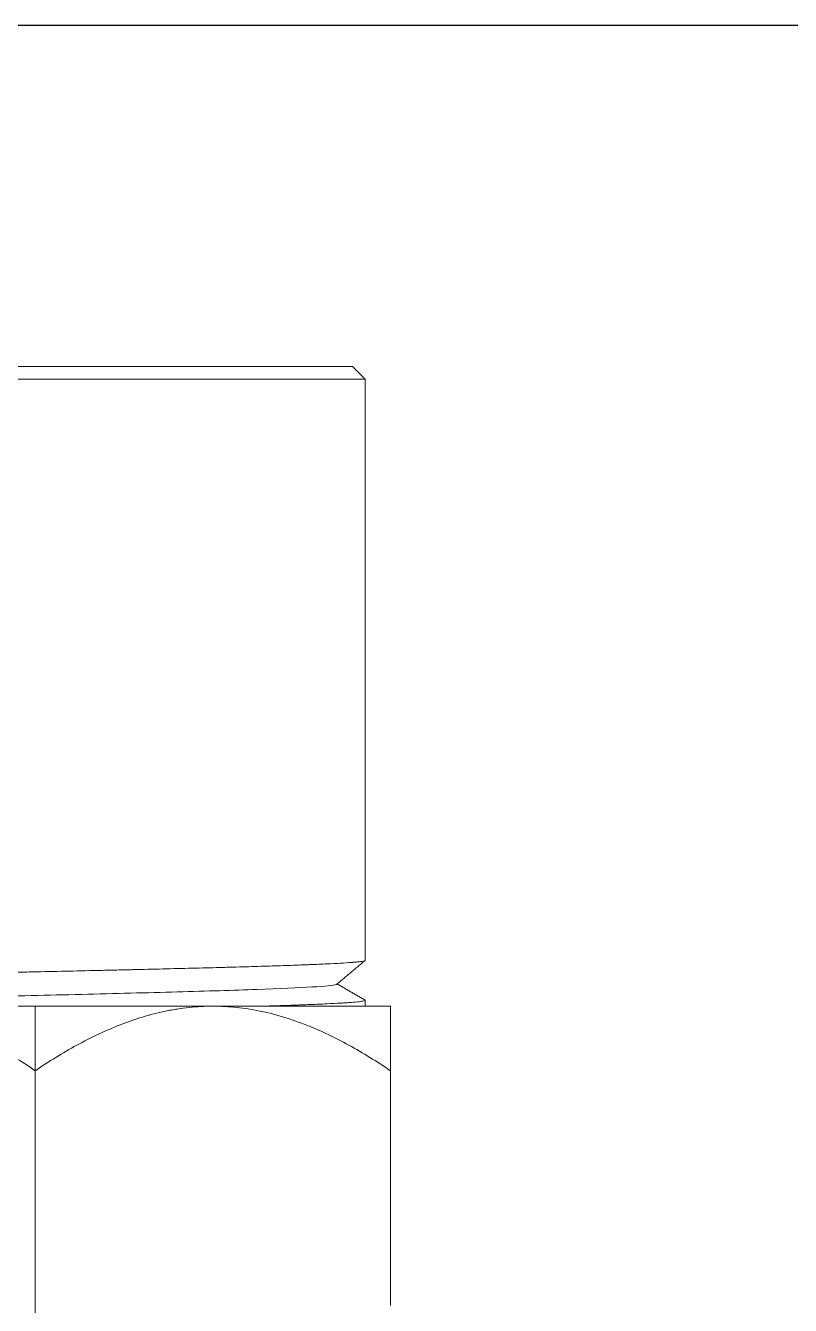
# Model space of a CAD drawing. Header units: millimetres. Extents: x 24958 to 25799, y 1150 to 1745.
# Drawn here: x 25108.3 to 25138.5, y 1458 to 1508.4 of the extents above; entities that cross this region are included whole.
import ezdxf

# ---------------------------------------------------------------- set-up
doc = ezdxf.new("R2010")
doc.units = ezdxf.units.MM
doc.layers.add('벽', color=2, linetype='Continuous')

msp = doc.modelspace()

# ---------------------------------------------------------------- linework, layer by layer
at = {"linetype": 'Continuous', "lineweight": 18}
for p, q in [((25121.226, 1494.987), (25098.363, 1494.987)), ((25121.726, 1494.487), (25121.226, 1494.987)), ((25121.726, 1494.487), (25097.949, 1494.487)), ((25121.726, 1471.591), (25121.726, 1494.487)), ((25101.729, 1469.787), (25108.726, 1469.787)), ((25108.726, 1469.787), (25115.726, 1469.787)), ((25115.726, 1469.787), (25122.723, 1469.787)), ((25121.726, 1469.787), (25121.726, 1470.018)), ((25108.726, 1467.242), (25108.726, 1457.997)), ((25122.726, 1467.242), (25122.726, 1457.997))]:
    msp.add_line(p, q, dxfattribs=at)
at = {"linetype": 'Continuous', "lineweight": 13}
for p, q in [((25108.726, 1467.242), (25108.726, 1469.787)), ((25108.726, 1455.987), (25108.726, 1457.997))]:
    msp.add_line(p, q, dxfattribs=at)
at = {"linetype": 'Continuous', "lineweight": 18}
for points, knots in [([(25097.949, 1470.856), (25098.189, 1470.865), (25098.445, 1470.875), (25098.988, 1470.893), (25099.276, 1470.903), (25099.731, 1470.917), (25099.887, 1470.922), (25100.126, 1470.929), (25100.207, 1470.932), (25100.37, 1470.936), (25100.452, 1470.939), (25100.865, 1470.951), (25101.208, 1470.96), (25101.914, 1470.979), (25102.278, 1470.988), (25102.841, 1471.002), (25103.031, 1471.007), (25103.321, 1471.014), (25103.467, 1471.018), (25103.614, 1471.021), (25103.713, 1471.024), (25103.762, 1471.025), (25104.209, 1471.036), (25104.611, 1471.045), (25105.424, 1471.064), (25105.835, 1471.073), (25106.666, 1471.092), (25107.086, 1471.101), (25107.617, 1471.113), (25107.723, 1471.116), (25107.937, 1471.12), (25108.044, 1471.123), (25108.365, 1471.13), (25108.579, 1471.135), (25109.217, 1471.149), (25109.64, 1471.158), (25110.482, 1471.177), (25110.901, 1471.186), (25111.525, 1471.2), (25111.732, 1471.205), (25112.043, 1471.212), (25112.146, 1471.215), (25112.301, 1471.218), (25112.352, 1471.22), (25112.455, 1471.222), (25112.916, 1471.233), (25113.366, 1471.243), (25114.148, 1471.262), (25114.529, 1471.271), (25115.275, 1471.29), (25115.638, 1471.3), (25116.081, 1471.312), (25116.169, 1471.314), (25116.3, 1471.318), (25116.344, 1471.319), (25116.43, 1471.321), (25116.646, 1471.327), (25116.855, 1471.333), (25117.346, 1471.347), (25117.658, 1471.356), (25118.254, 1471.375), (25118.538, 1471.384), (25118.94, 1471.399), (25119.071, 1471.404), (25119.229, 1471.41), (25119.261, 1471.411), (25119.323, 1471.413), (25119.354, 1471.414), (25119.446, 1471.418), (25119.506, 1471.42), (25119.801, 1471.432), (25120.018, 1471.441), (25120.414, 1471.46), (25120.594, 1471.469), (25120.915, 1471.488), (25121.057, 1471.498), (25121.195, 1471.509), (25121.21, 1471.51), (25121.24, 1471.512), (25121.254, 1471.513), (25121.296, 1471.517), (25121.377, 1471.524), (25121.446, 1471.531), (25121.567, 1471.545), (25121.628, 1471.555), (25121.707, 1471.573), (25121.726, 1471.582), (25121.726, 1471.591)], [0, 0, 0, 0, 0.03851, 0.03851, 0.077019, 0.077019, 0.096274, 0.096274, 0.105902, 0.105902, 0.115529, 0.115529, 0.154039, 0.154039, 0.192548, 0.192548, 0.211803, 0.211803, 0.221431, 0.226244, 0.226244, 0.231058, 0.231058, 0.269568, 0.269568, 0.308078, 0.308078, 0.346587, 0.346587, 0.356215, 0.356215, 0.365842, 0.365842, 0.385097, 0.385097, 0.423607, 0.423607, 0.462116, 0.462116, 0.481371, 0.481371, 0.490999, 0.490999, 0.495812, 0.495812, 0.500626, 0.539136, 0.539136, 0.577645, 0.577645, 0.616155, 0.616155, 0.625782, 0.625782, 0.630596, 0.630596, 0.63541, 0.654665, 0.654665, 0.693174, 0.693174, 0.731684, 0.731684, 0.750939, 0.750939, 0.755753, 0.755753, 0.760566, 0.760566, 0.770194, 0.770194, 0.808704, 0.808704, 0.847213, 0.847213, 0.885723, 0.885723, 0.890537, 0.890537, 0.89535, 0.89535, 0.904978, 0.924233, 0.924233, 0.962742, 0.962742, 1, 1, 1, 1]), ([(25096.925, 1469.787), (25097.051, 1469.812), (25097.644, 1469.87), (25099.6, 1469.959), (25102.734, 1470.056), (25106.536, 1470.153), (25110.583, 1470.25), (25114.423, 1470.347), (25117.626, 1470.444), (25119.837, 1470.541), (25120.527, 1470.61), (25120.605, 1470.646), (25120.61, 1470.651)], [0, 0, 0, 0, 0.086995, 0.199245, 0.311496, 0.423746, 0.535997, 0.648247, 0.760498, 0.872748, 0.984999, 1, 1, 1, 1]), ([(25101.727, 1469.783), (25102.04, 1469.783), (25102.349, 1469.767), (25102.964, 1469.703), (25103.269, 1469.656), (25104.177, 1469.471), (25104.774, 1469.29), (25105.438, 1469.031), (25105.511, 1469.002), (25105.658, 1468.942), (25105.876, 1468.849), (25106.093, 1468.751), (25106.523, 1468.548), (25106.806, 1468.403), (25107.365, 1468.097), (25107.641, 1467.936), (25108.188, 1467.599), (25108.458, 1467.424), (25108.726, 1467.242)], [0, 0, 0, 0, 0.125, 0.125, 0.25, 0.25, 0.5, 0.5, 0.53125, 0.53125, 0.5625, 0.625, 0.625, 0.75, 0.75, 0.875, 0.875, 1, 1, 1, 1]), ([(25108.726, 1467.242), (25108.994, 1467.424), (25109.264, 1467.599), (25109.809, 1467.935), (25110.085, 1468.096), (25110.64, 1468.4), (25111.201, 1468.688), (25112.062, 1469.062), (25112.651, 1469.268), (25113.248, 1469.448), (25113.55, 1469.526), (25113.934, 1469.605), (25114.012, 1469.62), (25114.128, 1469.641), (25114.166, 1469.648), (25114.244, 1469.661), (25114.438, 1469.693), (25114.633, 1469.718), (25115.101, 1469.767), (25115.413, 1469.784), (25115.727, 1469.783)], [0, 0, 0, 0, 0.125, 0.125, 0.25, 0.25, 0.375, 0.5, 0.625, 0.625, 0.75, 0.75, 0.78125, 0.78125, 0.796875, 0.796875, 0.8125, 0.875, 0.875, 1, 1, 1, 1]), ([(25115.727, 1469.783), (25116.04, 1469.783), (25116.349, 1469.767), (25116.964, 1469.703), (25117.269, 1469.656), (25118.177, 1469.471), (25118.774, 1469.29), (25119.438, 1469.031), (25119.511, 1469.002), (25119.658, 1468.942), (25119.876, 1468.849), (25120.093, 1468.751), (25120.523, 1468.548), (25120.806, 1468.403), (25121.365, 1468.097), (25121.641, 1467.936), (25122.188, 1467.599), (25122.458, 1467.424), (25122.726, 1467.242)], [0, 0, 0, 0, 0.125, 0.125, 0.25, 0.25, 0.5, 0.5, 0.53125, 0.53125, 0.5625, 0.625, 0.625, 0.75, 0.75, 0.875, 0.875, 1, 1, 1, 1]), ([(25121.726, 1470.018), (25121.726, 1470.009), (25121.706, 1470), (25121.628, 1469.981), (25121.567, 1469.972), (25121.405, 1469.953), (25121.304, 1469.943), (25121.15, 1469.931), (25121.118, 1469.929), (25121.052, 1469.924), (25120.949, 1469.917), (25120.835, 1469.91), (25120.593, 1469.896), (25120.414, 1469.887), (25120.018, 1469.868), (25119.801, 1469.858), (25119.449, 1469.844), (25119.327, 1469.839), (25119.168, 1469.834), (25119.136, 1469.832), (25119.071, 1469.83), (25118.974, 1469.826), (25118.874, 1469.823), (25118.538, 1469.811), (25118.254, 1469.802), (25117.905, 1469.791), (25117.854, 1469.789), (25117.803, 1469.788)], [0, 0, 0, 0, 0.118795, 0.118795, 0.241705, 0.241705, 0.364615, 0.364615, 0.395343, 0.395343, 0.426071, 0.487526, 0.487526, 0.610436, 0.610436, 0.733346, 0.733346, 0.794801, 0.794801, 0.810165, 0.810165, 0.825529, 0.856257, 0.856257, 0.979167, 0.979167, 1, 1, 1, 1]), ([(25122.726, 1467.242), (25122.726, 1467.424), (25122.726, 1467.599), (25122.726, 1467.935), (25122.726, 1468.096), (25122.726, 1468.4), (25122.726, 1468.688), (25122.726, 1469.062), (25122.726, 1469.268), (25122.726, 1469.448), (25122.726, 1469.526), (25122.726, 1469.605), (25122.726, 1469.62), (25122.726, 1469.641), (25122.726, 1469.648), (25122.726, 1469.661), (25122.726, 1469.693), (25122.726, 1469.718), (25122.726, 1469.767), (25122.726, 1469.784), (25122.726, 1469.783)], [0, 0, 0, 0, 0.125, 0.125, 0.25, 0.25, 0.375, 0.5, 0.625, 0.625, 0.75, 0.75, 0.78125, 0.78125, 0.796875, 0.796875, 0.8125, 0.875, 0.875, 1, 1, 1, 1])]:
    msp.add_open_spline(points, degree=3, knots=knots, dxfattribs=at)
for points in [[(25120.603, 1470.645), (25121.166, 1471.117), (25121.728, 1471.589)], [(25121.726, 1470.023), (25121.174, 1470.342), (25120.622, 1470.661)]]:
    msp.add_open_spline(points, degree=2, dxfattribs=at)
at = {"layer": '벽'}
msp.add_line((25445.208, 1508.414), (25001.708, 1508.414), dxfattribs=at)

doc.saveas('drawing.dxf')
